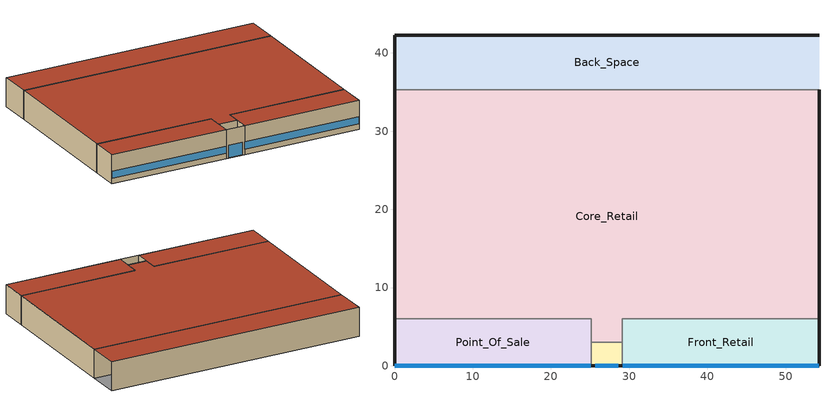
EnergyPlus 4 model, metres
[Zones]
Back_Space
 floor ground (GROUND_FLOOR): 54.27,42.27 54.27,35.27 0,35.27 0,42.27 z0
 wall outside (EXT_WALL): 54.27,42.27 0,42.27 0,35.27 z0:6.1
 wall to Core_Retail (ADJ_WALL): 0,35.27 54.27,35.27 z0:6.1
 roof outside (EXT_ROOF): 0,42.27 0,35.27 54.27,35.27 54.27,42.27 z6.1
Core_Retail
 wall outside (EXT_WALL): 54.27,6 54.27,35.27 / 0,35.27 0,6 z0:6.1
 wall to Front_Retail (ADJ_WALL): 29.14,3 29.14,6 54.27,6 z0:6.1
 wall to Back_Space (ADJ_WALL): 54.27,35.27 0,35.27 z0:6.1
 wall to Point_Of_Sale (ADJ_WALL): 0,6 25.14,6 25.14,3 z0:6.1
 wall to Front_Entry (ADJ_WALL): 25.14,3 29.14,3 z0:6.1
 roof outside (EXT_ROOF): 0,35.27 0,6 25.14,6 25.14,3 29.14,3 29.14,6 54.27,6 54.27,35.27 z6.1
Point_Of_Sale
 wall outside (EXT_WALL): 0,6 0,0 25.14,0 z0:6.1
 wall to Front_Entry (ADJ_WALL): 25.14,0 25.14,3 z0:6.1
 wall to Core_Retail (ADJ_WALL): 25.14,3 25.14,6 0,6 z0:6.1
 window (EXT_WINDOW1): 0.05,0 25.09,0 z1.14:2.66
 roof outside (EXT_ROOF): 0,6 0,0 25.14,0 25.14,6 z6.1
Front_Entry
 floor ground (GROUND_FLOOR): 29.14,3 29.14,0 25.14,0 25.14,3 z0
 wall outside (EXT_WALL): 25.14,0 29.14,0 z0:6.1
 wall to Front_Retail (ADJ_WALL): 29.14,0 29.14,3 z0:6.1
 wall to Core_Retail (ADJ_WALL): 29.14,3 25.14,3 z0:6.1
 wall to Point_Of_Sale (ADJ_WALL): 25.14,3 25.14,0 z0:6.1
 window (EXT_WINDOW1): 25.64,0 28.64,0 z0.05:2.66
Front_Retail
 wall outside (EXT_WALL): 29.14,0 54.27,0 54.27,6 z0:6.1
 wall to Core_Retail (ADJ_WALL): 54.27,6 29.14,6 29.14,3 z0:6.1
 wall to Front_Entry (ADJ_WALL): 29.14,3 29.14,0 z0:6.1
 window (EXT_WINDOW1): 29.18,0 54.22,0 z1.14:2.66
 roof outside (EXT_ROOF): 29.14,6 29.14,0 54.27,0 54.27,6 z6.1
[Building]
TRNSYS17: North Axis {deg}=0; Terrain=City; Loads Convergence Tolerance Value=0; Temperature Convergence Tolerance Value {deltaC}=0; Solar Distribution=FullInteriorAndExterior; Maximum Number of Warmup Days=0
[Site:Location]
LocationName=not used; Latitude {deg}=0; Longitude {deg}=0; TimeZone {hr}=0; Elevation {m}=0
[Construction]
GROUND_FLOOR; EXT_WALL; EXT_ROOF; ADJ_WALL; EXT_WINDOW1: 
[SurfaceProperty:OtherSideCoefficients]
BOUNDARY=IDENTICAL; BOUNDARY=INPUT 1*TBOUNDARY; BOUNDARY=INPUT 1*TGROUND; BOUNDARY=20; BOUNDARY=15
[Zone]
Back_Space: 1, 1, BuildingSurface:Detailed, 1, Wall, EXT_WALL, Back_Space, Outdoors, SunExposed, WindExposed, AutoCalculate, 4, 54.27, 35.27, 6.096, 54.27, 35.27, 0, 54.27, 42.27, 0, 54.27, 42.27, 6.096
Core_Retail: 1, 1, BuildingSurface:Detailed, 7, Floor, GROUND_FLOOR, Core_Retail, Ground, BOUNDARY=INPUT 1*TGROUND, NoSun, NoWind, 0, 8, 54.27, 35.27, 0, 54.27, 6, 0, 29.135, 6, 0, 29.135, 3, 0, 25.135, 3, 0, 25.135, 6, 0, 0, 6, 0, 0, 35.27, 0
Point_Of_Sale: 1, 1, BuildingSurface:Detailed, 17, Floor, GROUND_FLOOR, Point_Of_Sale, Ground, BOUNDARY=INPUT 1*TGROUND, NoSun, NoWind, 0, 4, 25.135, 6, 0, 25.135, 0, 0, 0, 0, 0, 0, 6, 0
Front_Entry: 1, 1, BuildingSurface:Detailed, 24, Roof, EXT_ROOF, Front_Entry, Outdoors, SunExposed, WindExposed, AutoCalculate, 4, 25.135, 3, 6.096, 25.135, 0, 6.096, 29.135, 0, 6.096, 29.135, 3, 6.096
Front_Retail: 1, 1, BuildingSurface:Detailed, 30, Floor, GROUND_FLOOR, Front_Retail, Ground, BOUNDARY=INPUT 1*TGROUND, NoSun, NoWind, 0, 4, 54.27, 6, 0, 54.27, 0, 0, 29.135, 0, 0, 29.135, 6, 0
